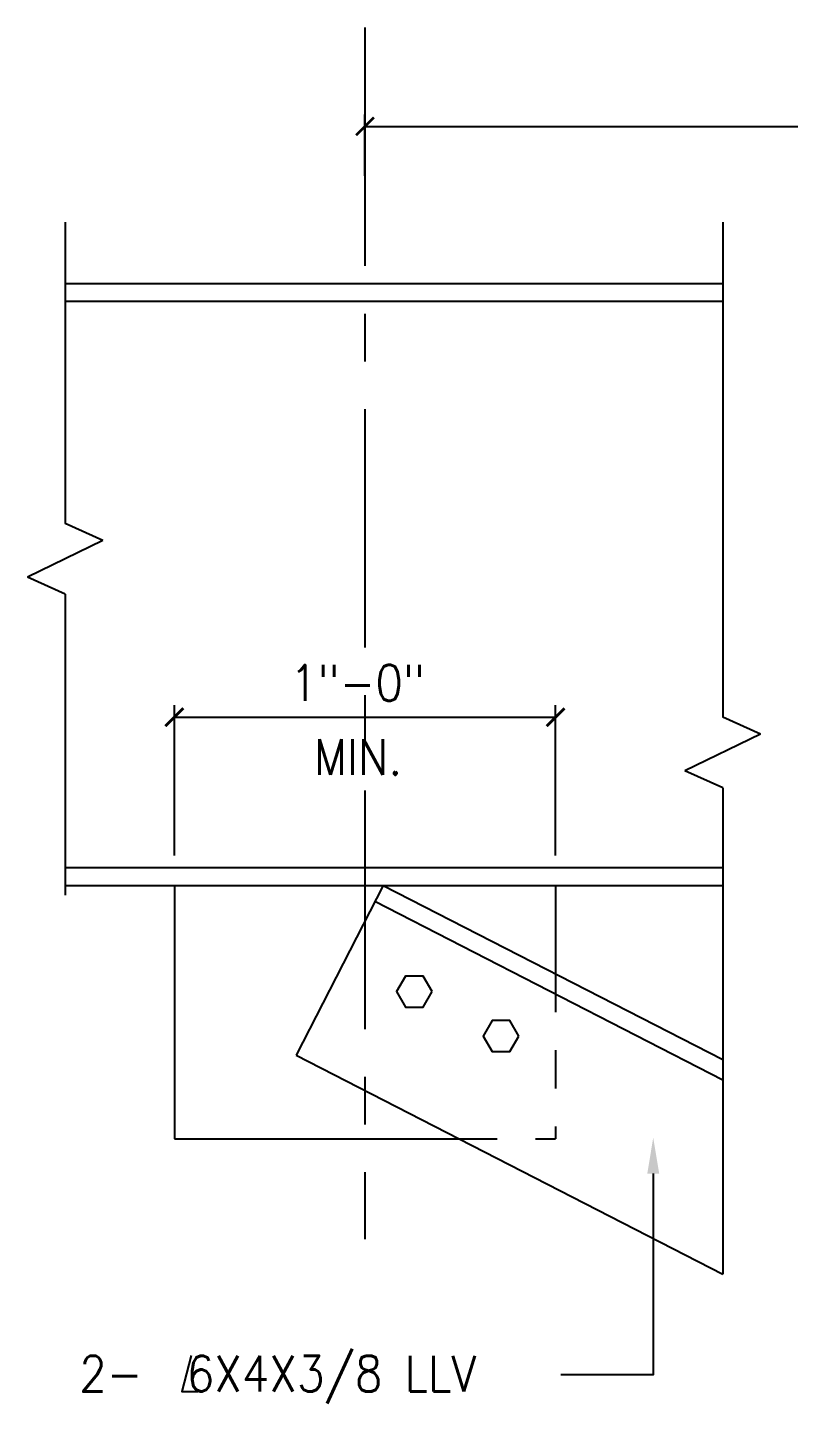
# Model space of a CAD drawing. Extents: x 10 to 698, y 9 to 300.
# Drawn here: x 499.441 to 501.437, y 21.374 to 24.98 of the extents above; entities that cross this region are included whole.
import ezdxf

# ---------------------------------------------------------------- set-up
doc = ezdxf.new("R2010")
doc.units = 0
doc.header["$LTSCALE"] = 0.5
doc.header["$MEASUREMENT"] = 0
doc.linetypes.add('CENTER', pattern=[2, 1.25, -0.25, 0.25, -0.25])
doc.linetypes.add('HIDDEN2', pattern=[0.1875, 0.125, -0.0625])
doc.layers.get('0').update_dxf_attribs({"linetype": 'CONTINUOUS'})
doc.layers.get('DEFPOINTS').update_dxf_attribs({"linetype": 'CONTINUOUS'})
for name, color, linetype in [('A-ANNO-DIMS', 7, 'CONTINUOUS'), ('A-ANNO-NOTE', 7, 'CONTINUOUS'), ('A-ANNO-NOTE-FINE', 8, 'CONTINUOUS'), ('A-ANNO-SYMB', 7, 'CONTINUOUS'), ('A-DETL-MBND', 2, 'CONTINUOUS')]:
    doc.layers.add(name, color=color, linetype=linetype)
doc.styles.add('NOTE', font='romans.shx', dxfattribs={"width": 0.9})
doc.dimstyles.new('A1-1', dxfattribs={"dimtxt": 0.09375, "dimasz": 0.046875, "dimexe": 0.03125, "dimexo": 0.03125, "dimgap": 0.03125, "dimtad": 1, "dimdec": 8, "dimzin": 3, "dimdsep": 46, "dimlunit": 4, "dimtxsty": 'Standard', "dimblk1": 'ARCHTICK', "dimblk2": 'ARCHTICK', "dimsah": 1, "dimcen": 0.09375, "dimclrd": 256, "dimclre": 256, "dimclrt": 256, "dimadec": 0, "dimazin": 0, "dimtfac": 1, "dimtdec": 8, "dimtmove": 2, "dimatfit": 3, "dimldrblk": 'ARCHTICK', "dimfxl": 0, "dimtolj": 1, "dimtzin": 3, "dimarcsym": 0})

# ---------------------------------------------------------------- blocks, each defined once
blk = doc.blocks.new('_ARCHTICK')
at = {"color": 0, "linetype": 'ByBlock'}
blk.add_lwpolyline([(-0.5, -0.5, 0.15, 0.15, 0), (0.5, 0.5, 0.15, 0.15, 0)], format="xyseb", dxfattribs=at)
blk = doc.blocks.new('*D20')
at = {"linetype": 'ByBlock'}
for p, q in [((500.3261, 24.5915), (500.3261, 24.7527)), ((503.3918, 24.5915), (503.3918, 24.7527)), ((500.3261, 24.7214), (503.3918, 24.7214))]:
    blk.add_line(p, q, dxfattribs=at)
at = {"layer": 'DEFPOINTS', "color": 0, "linetype": 'ByBlock'}
for p in [(503.3918, 24.7214), (500.3261, 24.5602), (503.3918, 24.5602)]:
    blk.add_point(p, dxfattribs=at)
at = {"linetype": 'ByBlock', "xscale": 0.046875, "yscale": 0.046875, "zscale": 0.046875, "rotation": 180}
blk.add_blockref('_ARCHTICK', (500.3261, 24.7214), dxfattribs=at)
at = {"linetype": 'ByBlock', "xscale": 0.046875, "yscale": 0.046875, "zscale": 0.046875}
blk.add_blockref('_ARCHTICK', (503.3918, 24.7214), dxfattribs=at)
at = {"linetype": 'ByBlock', "style": 'NOTE', "width": 0.9}
blk.add_text('6\'-0"', height=0.09375, dxfattribs=at).set_placement((501.6742, 24.7616))
blk = doc.blocks.new('*D26')
at = {"linetype": 'ByBlock'}
for p, q in [((499.8261, 22.8102), (499.8261, 23.2042)), ((500.8261, 22.8102), (500.8261, 23.2042)), ((499.8261, 23.1729), (500.8261, 23.1729))]:
    blk.add_line(p, q, dxfattribs=at)
at = {"layer": 'DEFPOINTS', "color": 0, "linetype": 'ByBlock'}
for p in [(500.8261, 23.1729), (499.8261, 22.7789), (500.8261, 22.7789)]:
    blk.add_point(p, dxfattribs=at)
at = {"linetype": 'ByBlock', "xscale": 0.046875, "yscale": 0.046875, "zscale": 0.046875, "rotation": 180}
blk.add_blockref('_ARCHTICK', (499.8261, 23.1729), dxfattribs=at)
at = {"linetype": 'ByBlock', "xscale": 0.046875, "yscale": 0.046875, "zscale": 0.046875}
blk.add_blockref('_ARCHTICK', (500.8261, 23.1729), dxfattribs=at)
at = {"linetype": 'ByBlock', "style": 'NOTE', "width": 0.9}
blk.add_text('1"-0"', height=0.09375, dxfattribs=at).set_placement((500.1293, 23.2161))

msp = doc.modelspace()

# ---------------------------------------------------------------- linework, layer by layer
at = {"layer": 'A-ANNO-NOTE', "flags": 128}
msp.add_lwpolyline([(501.08217564, 21.97678188), (501.08217564, 21.44918351), (500.83992756, 21.44918351)], dxfattribs=at)
at = {"layer": 'A-ANNO-NOTE'}
msp.add_lwpolyline([(499.87004554, 21.50022004), (499.84606795, 21.40530276), (499.8884902, 21.40530276)], dxfattribs=at)
at = {"layer": 'A-ANNO-NOTE', "linetype": 'Continuous', "extrusion": (0, 0, -1)}
msp.add_solid([(-501.06655064, 21.97678188), (-501.08217564, 22.07053188), (-501.09780064, 21.97678188)], dxfattribs=at)
at = {"layer": 'A-ANNO-NOTE-FINE', "linetype": 'CENTER'}
msp.add_line((500.32614846, 24.98045939), (500.32614846, 21.80457519), dxfattribs=at)
at = {"layer": 'A-ANNO-SYMB'}
for p, q in [((499.53979311, 24.47001182), (499.53979311, 23.68041443)), ((501.264389, 24.47001182), (501.264389, 23.17302644)), ((499.63870621, 23.63598088), (499.53979311, 23.68041443)), ((499.63870621, 23.63598088), (499.44088, 23.5398586)), ((499.53979311, 23.49542505), (499.44088, 23.5398586)), ((499.53979311, 23.49542505), (499.53979311, 22.70662957)), ((501.3633021, 23.12859289), (501.264389, 23.17302644)), ((501.3633021, 23.12859289), (501.16547589, 23.03247061)), ((501.264389, 22.98803706), (501.16547589, 23.03247061)), ((501.264389, 22.98803706), (501.264389, 21.71351751))]:
    msp.add_line(p, q, dxfattribs=at)
at = {"layer": 'A-DETL-MBND'}
for p, q in [((499.53979311, 24.3099364), (501.264389, 24.3099364)), ((499.53979311, 24.2630614), (501.264389, 24.2630614)), ((499.53979311, 22.77894858), (501.264389, 22.77894858)), ((499.53979311, 22.73207358), (501.264389, 22.73207358)), ((499.82614846, 22.73207358), (499.82614846, 22.06778308)), ((500.37338861, 22.73207358), (500.1453185, 22.28711962)), ((500.37338861, 22.73207358), (501.264389, 22.27537339)), ((500.82614846, 22.73207358), (500.82614846, 22.5000024)), ((500.35200704, 22.69035915), (501.264389, 22.2226994)), ((500.1453185, 22.28711962), (501.264389, 21.71351751)), ((499.82614846, 22.06778308), (500.57323369, 22.06778308))]:
    msp.add_line(p, q, dxfattribs=at)
at = {"layer": 'A-DETL-MBND', "linetype": 'HIDDEN2'}
for p in [(500.82614846, 22.5000024), (500.57323369, 22.06778308)]:
    msp.add_line(p, (500.82614846, 22.06778308), dxfattribs=at)
at = {"layer": 'A-DETL-MBND'}
for points in [[(500.50250069, 22.45386146), (500.47908898, 22.49441173), (500.43226555, 22.49441173), (500.40885384, 22.45386146), (500.43226555, 22.41331119), (500.47908898, 22.41331119)], [(500.72989047, 22.33730825), (500.70647876, 22.37785852), (500.65965533, 22.37785852), (500.63624362, 22.33730825), (500.65965533, 22.29675798), (500.70647876, 22.29675798)]]:
    msp.add_lwpolyline(points, close=True, dxfattribs=at)

# ---------------------------------------------------------------- texts
at = {"layer": 'A-ANNO-DIMS', "style": 'NOTE', "width": 0.9}
msp.add_text('MIN.', height=0.09375, dxfattribs=at).set_placement((500.19245688, 23.02142215))
at = {"layer": 'A-ANNO-NOTE', "style": 'NOTE', "width": 0.9}
msp.add_text('2-  6X4X3/8 LLV', height=0.09375, dxfattribs=at).set_placement((499.57643508, 21.40547777))

# ---------------------------------------------------------------- dimensions: what is measured, and where the dimension line sits
at = {"layer": 'A-ANNO-DIMS'}
dim = msp.add_linear_dim(base=(503.39181038, 24.72144573), p1=(500.32614846, 24.56024261), p2=(503.39181038, 24.56024261), text='6\'-0"', dimstyle='A1-1', dxfattribs=at)
dim.commit()
dim.dimension.update_dxf_attribs({"geometry": '*D20', "text_midpoint": (501.85897942, 24.8084993)})
dim = msp.add_linear_dim(base=(500.82614846, 23.17293916), p1=(499.82614846, 22.77894858), p2=(500.82614846, 22.77894858), text='<>-0"', dimstyle='A1-1', dxfattribs=at)
dim.commit()
dim.dimension.update_dxf_attribs({"geometry": '*D26', "text_midpoint": (500.32614846, 23.26300727), "dimtype": 128})

doc.saveas('drawing.dxf')
